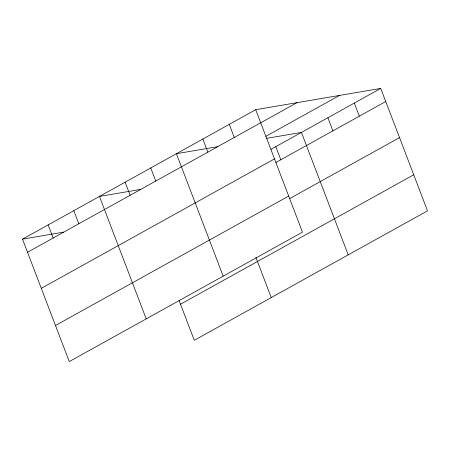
<?xml version="1.0" encoding="UTF-8"?>
<svg xmlns="http://www.w3.org/2000/svg" width="450" height="450" viewBox="0 0 450 450"><rect width="100%" height="100%" fill="white"/><g stroke="black" fill="none" stroke-linecap="round" stroke-linejoin="round"><path stroke-width="0.67" d="M255.707 109.699L302.468 232.149L69.261 361.586L22.5 239.141L255.707 109.699L380.739 88.414L427.5 210.859L194.293 340.301L179.021 300.308M27.512 252.259L296.972 102.673M265.719 136.378L339.48 95.439M270.911 149.372L380.739 88.414M41.288 288.338L274.494 158.901M275.923 162.489L385.751 101.531M55.479 325.507L288.692 196.071M289.699 198.568L399.527 137.61M180.512 304.223L413.724 174.78M217.676 146.683L176.417 153.709L223.178 276.159M266.377 138.392L301.449 132.418L348.21 254.869M140.721 189.399L99.461 196.425L146.216 318.876M22.5 239.141L63.759 232.116M354.313 103.084L359.319 116.201M327.881 117.754L332.893 130.871M275.799 146.661L280.806 159.778M229.281 124.369L234.287 137.492M255.977 257.591L271.249 297.585M202.849 139.039L207.855 152.162M150.767 167.951L155.773 181.069M125.111 182.188L130.123 195.306M73.806 210.662L78.817 223.785M48.156 224.904L53.162 238.022"/></g></svg>
